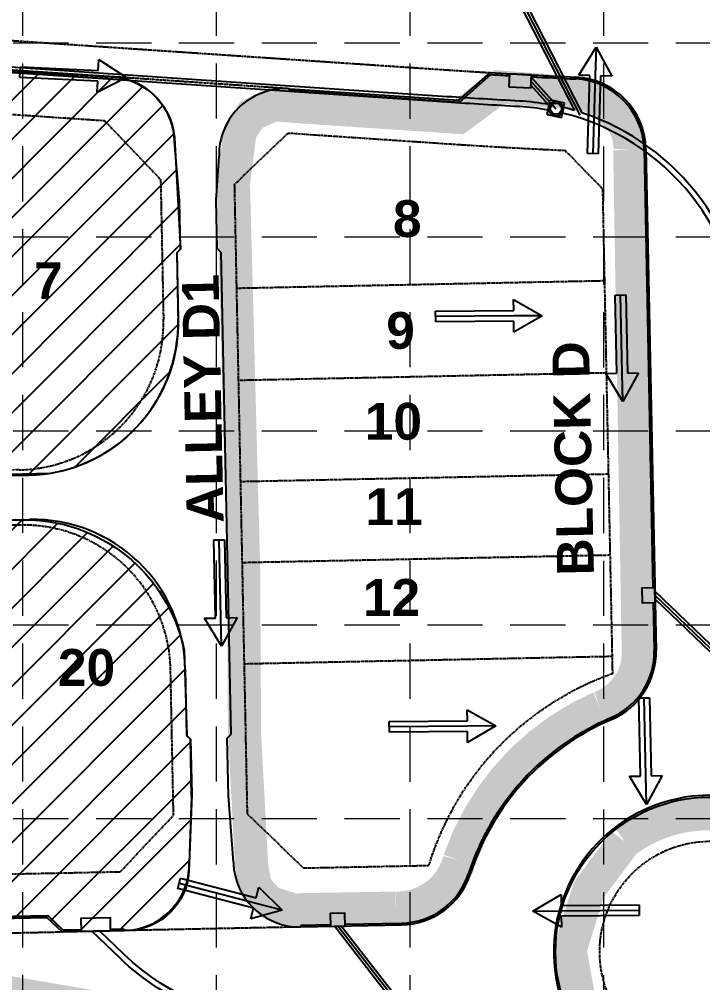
# Model space of a CAD drawing. Header units: inches. Extents: x 2520351 to 2523325, y 7106287 to 7111535.
# Drawn here: x 2521619.7 to 2521805.4, y 7108298.5 to 7108560 of the extents above; entities that cross this region are included whole.
import ezdxf
from ezdxf.enums import TextEntityAlignment as Align

# ---------------------------------------------------------------- set-up
doc = ezdxf.new("R2010")
doc.units = ezdxf.units.IN
doc.header["$MEASUREMENT"] = 0
for name, pattern in [('DASHED', [0.75, 0.5, -0.25]), ('DASHEDX2', [1.5, 1, -0.5]), ('HIDDEN', [0.375, 0.25, -0.125]), ('XPAV-sc1$0$HIDDEN4', [0.09375, 0.0625, -0.03125]), ('XSITE-SC$0$PHANTOM2', [1.25, 0.625, -0.125, 0.125, -0.125, 0.125, -0.125])]:
    doc.linetypes.add(name, pattern=pattern)
for name, color, linetype in [('1 EROSION BLANKET', 84, 'Continuous'), ('1 SODDED LOT', 2, 'Continuous'), ('GRID', 254, 'DASHED'), ('MATCH LINE', 252, 'DASHEDX2'), ('STORM', 5, 'Continuous'), ('XDAM-sc1$0$ARROWSHADE', 9, 'Continuous'), ('XPAV-sc1$0$GUTTER', 11, 'XPAV-sc1$0$HIDDEN4'), ('XPAV-sc1$0$p-boc', 11, 'Continuous'), ('XPAV-sc1$0$p-foc', 11, 'Continuous'), ('XPAV-sc1$0$P-PAV', 11, 'Continuous'), ('XSITE-SC$0$1-BLOCK-NUMBER', 251, 'Continuous'), ('XSITE-SC$0$1-LOT NUMBER', 251, 'Continuous'), ('XSITE-SC$0$P-LOTS', 7, 'XSITE-SC$0$PHANTOM2'), ('XSITE-SC$0$P-ROW', 3, 'XSITE-SC$0$PHANTOM2')]:
    doc.layers.add(name, color=color, linetype=linetype)
doc.styles.add('MATCHLINE', font='ARIALBD.TTF')
doc.styles.get("Standard").update_dxf_attribs({"font": 'ARIALBD.TTF'})

msp = doc.modelspace()

# ---------------------------------------------------------------- hatches: boundary and pattern name
at = {"layer": '1 SODDED LOT'}
h = msp.add_hatch(dxfattribs=at)
h.set_pattern_fill('ANSI31', color=256, scale=60, style=0)
h.set_pattern_definition([(45, (0, 0), (-5.303300858899106, 5.303300858899107), [])])
edge = h.paths.add_edge_path()
edge.add_line((2521746.389991105, 7107646.360559724), (2521744.857446155, 7107758.307845262))
edge.add_line((2521744.857446155, 7107758.307845262), (2521747.041236105, 7107758.371402533))
edge.add_line((2521747.041236105, 7107758.371402533), (2521750.993064691, 7107762.435102033))
edge.add_line((2521750.993064691, 7107762.435102033), (2521785.425026461, 7107762.908609814))
edge.add_arc((2521785.671146184, 7107745.011575691), 17.89872635983323, 0.16205946077707267, 90.78788096799951, ccw=False)
edge.add_line((2521803.569800947, 7107745.062201655), (2521804.886719179, 7107727.462410371))
edge.add_line((2521804.886719179, 7107727.462410371), (2521805.020903467, 7107717.875468393))
edge.add_line((2521805.020903467, 7107717.875468393), (2521805.229064918, 7107706.443890092))
edge.add_line((2521805.229064918, 7107706.443890092), (2521804.254682953, 7107705.415132531))
edge.add_line((2521804.254682953, 7107705.415132531), (2521804.601636027, 7107688.81713654))
edge.add_arc((2521758.675044735, 7107687.857118716), 45.9366239708655, -68.34548421221018, 1.1974971069989238, ccw=False)
edge.add_line((2521775.62607469, 7107645.162435145), (2521772.356079649, 7107644.147464146))
edge.add_line((2521772.356079649, 7107644.147464146), (2521769.800793043, 7107643.538289831))
edge.add_line((2521769.800793043, 7107643.538289831), (2521767.102817633, 7107643.058729872))
edge.add_line((2521767.102817633, 7107643.058729872), (2521762.919080771, 7107642.614327055))
edge.add_line((2521762.919080771, 7107642.614327055), (2521746.453125445, 7107642.342834225))
edge.add_line((2521746.453125445, 7107642.342834225), (2521746.389991105, 7107646.360559724))
h.paths.add_polyline_path([(2521496.41391332, 7107642.914812077), (2521494.874266839, 7107754.47767151), (2521494.86139748, 7107754.891663069), (2521544.438516484, 7107755.574845), (2521546.494859941, 7107638.603490138), (2521496.43539112, 7107637.887538104)])
edge = h.paths.add_edge_path()
edge.add_line((2521560.396331312, 7107910.52026455), (2521558.067722099, 7108023.704121036))
edge.add_line((2521558.067722099, 7108023.704121036), (2521651.66282997, 7108025.618047285))
edge.add_line((2521651.66282997, 7108025.618047285), (2521653.092090952, 7108025.654134808))
edge.add_line((2521653.092090952, 7108025.654134808), (2521655.122661049, 7108025.666868817))
edge.add_arc((2521654.180225359, 7108007.323105476), 18.36795684193238, 20.572885718147973, 87.05893757093878, ccw=False)
edge.add_line((2521671.376782913, 7108013.777580425), (2521671.960719259, 7108011.76725162))
edge.add_line((2521671.960719259, 7108011.76725162), (2521672.236778271, 7108010.334595728))
edge.add_line((2521672.236778271, 7108010.334595728), (2521672.658505266, 7108004.674201866))
edge.add_line((2521672.658505266, 7108004.674201866), (2521673.880713328, 7107987.838404131))
edge.add_line((2521673.880713328, 7107987.838404131), (2521674.158158005, 7107971.914436622))
edge.add_line((2521674.158158005, 7107971.914436622), (2521673.18826213, 7107970.833615289))
edge.add_line((2521673.18826213, 7107970.833615289), (2521673.497230675, 7107955.693028975))
edge.add_arc((2521631.777531311, 7107952.33641887), 41.85451166118364, -86.28261453540313, 4.599894652779824, ccw=False)
edge.add_line((2521634.491173028, 7107910.569969475), (2521614.913275019, 7107910.128902875))
edge.add_line((2521614.913275019, 7107910.128902875), (2521613.934372324, 7107909.112230876))
edge.add_line((2521613.934372324, 7107909.112230876), (2521560.446821463, 7107908.050458869))
edge.add_line((2521560.446821463, 7107908.050458869), (2521560.396331312, 7107910.52026455))
edge = h.paths.add_edge_path()
edge.add_line((2521047.404726265, 7108212.413845279), (2521153.706689489, 7108190.411564071))
edge.add_line((2521153.706689489, 7108190.411564071), (2521165.445900671, 7108187.983024097))
edge.add_line((2521165.445900671, 7108187.983024097), (2521145.185216474, 7108096.357750838))
edge.add_line((2521145.185216474, 7108096.357750838), (2521144.821167765, 7108095.175687086))
edge.add_arc((2521127.579494716, 7108100.485729627), 18.04083815510534, 257.75564486430153, 342.8823597587921, ccw=False)
edge.add_line((2521123.753368631, 7108082.855284355), (2521105.242068559, 7108086.222814175))
edge.add_line((2521105.242068559, 7108086.222814175), (2521097.172564667, 7108087.699320167))
edge.add_line((2521097.172564667, 7108087.699320167), (2521093.779938317, 7108088.45065489))
edge.add_line((2521093.779938317, 7108088.45065489), (2521093.022135716, 7108089.642304391))
edge.add_line((2521093.022135716, 7108089.642304391), (2521042.142388145, 7108100.826598575))
edge.add_line((2521042.142388145, 7108100.826598575), (2521023.139523589, 7108104.634358591))
edge.add_line((2521023.139523589, 7108104.634358591), (2521047.404726265, 7108212.413845279))
edge = h.paths.add_edge_path()
edge.add_line((2521019.408258152, 7108035.322677819), (2521021.409815899, 7108042.834342847))
edge.add_arc((2521076.419017033, 7108028.176594894), 56.92856738487396, 107.20837080415001, 165.0796420634677, ccw=False)
edge.add_line((2521059.576836362, 7108082.556763473), (2521062.019260594, 7108082.753666024))
edge.add_line((2521062.019260594, 7108082.753666024), (2521063.43958404, 7108082.781887595))
edge.add_arc((2521064.202081846, 7108044.407216134), 38.38224606048703, 78.54985939329191, 91.13830702316773, ccw=False)
edge.add_line((2521071.821537959, 7108082.025572041), (2521087.223372222, 7108078.632386248))
edge.add_line((2521087.223372222, 7108078.632386248), (2521090.4297133, 7108077.925540674))
edge.add_line((2521090.4297133, 7108077.925540674), (2521091.623411315, 7108078.685793903))
edge.add_line((2521091.623411315, 7108078.685793903), (2521095.105568914, 7108077.898785159))
edge.add_line((2521095.105568914, 7108077.898785159), (2521098.912612879, 7108076.725968835))
edge.add_line((2521098.912612879, 7108076.725968835), (2521104.901558826, 7108074.861484373))
edge.add_line((2521104.901558826, 7108074.861484373), (2521106.434917855, 7108074.383399867))
edge.add_line((2521106.434917855, 7108074.383399867), (2521107.205814986, 7108074.186478522))
edge.add_arc((2521102.828601703, 7108057.050798558), 17.68591314997337, -2.7582006046895913, 75.67054369066437, ccw=False)
edge.add_arc((2521095.726938352, 7108057.392934706), 24.79581325407585, 350.2174276784969, 357.2417993949426, ccw=False)
edge.add_arc((2521158.455611049, 7108041.566827372), 40.01559142917653, 163.1292738430701, 313.4845673620119)
edge.add_line((2521185.99270727, 7108012.533124728), (2521186.721289671, 7108013.23545936))
edge.add_line((2521186.721289671, 7108013.23545936), (2521188.444502058, 7108014.968045804))
edge.add_line((2521188.444502058, 7108014.968045804), (2521189.32497061, 7108015.758240399))
edge.add_line((2521189.32497061, 7108015.758240399), (2521190.384796112, 7108016.597312914))
edge.add_arc((2521201.331270058, 7108002.770912887), 17.63503982305621, 93.22761055200209, 128.3689473656707, ccw=False)
edge.add_line((2521200.338370721, 7108020.377979095), (2521226.997482051, 7108020.951150466))
edge.add_line((2521226.997482051, 7108020.951150466), (2521230.564026618, 7107901.292478013))
edge.add_line((2521230.564026618, 7107901.292478013), (2521209.571122651, 7107900.922665476))
edge.add_line((2521209.571122651, 7107900.922665476), (2521208.432106422, 7107900.956149811))
edge.add_arc((2521221.449116542, 7108343.747853954), 442.9829972026822, 261.0973191906824, 268.31612698316707, ccw=False)
edge.add_line((2521152.894568839, 7107906.101638616), (2521147.311778481, 7107907.175712333))
edge.add_line((2521147.311778481, 7107907.175712333), (2521141.416035792, 7107908.398694074))
edge.add_line((2521141.416035792, 7107908.398694074), (2521135.500304893, 7107909.750980043))
edge.add_line((2521135.500304893, 7107909.750980043), (2521130.221910387, 7107911.077638232))
edge.add_line((2521130.221910387, 7107911.077638232), (2521114.24050462, 7107915.613379457))
edge.add_line((2521114.24050462, 7107915.613379457), (2521091.683497193, 7107923.195321178))
edge.add_line((2521091.683497193, 7107923.195321178), (2521064.346691992, 7107932.482407787))
edge.add_line((2521064.346691992, 7107932.482407787), (2521052.414440422, 7107936.539679198))
edge.add_line((2521052.414440422, 7107936.539679198), (2521051.789072707, 7107937.808672531))
edge.add_line((2521051.789072707, 7107937.808672531), (2521044.552145337, 7107940.267210259))
edge.add_arc((2521050.145691182, 7107983.51528915), 43.60830291236753, 187.3884787482496, 262.63048712903844, ccw=False)
edge.add_line((2521006.89946622, 7107977.907427762), (2521006.811147428, 7107978.712968953))
edge.add_line((2521006.811147428, 7107978.712968953), (2521006.677205632, 7107980.351032397))
edge.add_line((2521006.677205632, 7107980.351032397), (2521006.608078294, 7107982.515353432))
edge.add_arc((2521037.368999559, 7107983.497841973), 30.77660736438967, 169.0142481920247, 181.829376829471, ccw=False)
edge.add_line((2521007.156385741, 7107989.362782478), (2521012.965420472, 7108011.45931415))
edge.add_line((2521012.965420472, 7108011.45931415), (2521012.259147271, 7108012.664496471))
edge.add_line((2521012.259147271, 7108012.664496471), (2521018.185339937, 7108034.614234622))
edge.add_line((2521018.185339937, 7108034.614234622), (2521019.408258152, 7108035.322677819))
h.paths.add_polyline_path([(2521283.389039314, 7108006.110964593), (2521285.512708746, 7107902.42181075), (2521505.510211937, 7107906.910534819), (2521503.109825302, 7108022.566621616), (2521283.289583244, 7108018.111851772)])
edge = h.paths.add_edge_path()
edge.add_line((2521558.717581435, 7108049.828969519), (2521558.744151551, 7108061.742936514))
edge.add_line((2521558.744151551, 7108061.742936514), (2521556.727490062, 7108159.770474782))
edge.add_line((2521556.727490062, 7108159.770474782), (2521608.800190852, 7108160.833054999))
edge.add_line((2521608.800190852, 7108160.833054999), (2521609.821997184, 7108159.853880191))
edge.add_line((2521609.821997184, 7108159.853880191), (2521624.95774922, 7108160.166366193))
edge.add_arc((2521625.881471083, 7108115.424441863), 44.75145869001969, 8.834033521298181, 91.18273514804088, ccw=False)
edge.add_line((2521670.102058165, 7108122.297049303), (2521670.530834728, 7108101.583449802))
edge.add_line((2521670.530834728, 7108101.583449802), (2521671.541780915, 7108100.598796082))
edge.add_line((2521671.541780915, 7108100.598796082), (2521671.873335791, 7108084.532226468))
edge.add_line((2521671.873335791, 7108084.532226468), (2521671.149204837, 7108070.027137686))
edge.add_line((2521671.149204837, 7108070.027137686), (2521671.149204837, 7108068.797859424))
edge.add_arc((2521654.107146513, 7108068.797859424), 17.04205832444131, -87.20465655347772, 0, ccw=False)
edge.add_line((2521654.938263744, 7108051.776079373), (2521653.537686017, 7108051.672158582))
edge.add_line((2521653.537686017, 7108051.672158582), (2521558.717581435, 7108049.828969519))
edge = h.paths.add_edge_path()
edge.add_line((2521506.883249582, 7108158.752863003), (2521219.569748677, 7108152.897934834))
edge.add_line((2521219.569748677, 7108152.897934834), (2521201.836308701, 7108151.717083397))
edge.add_line((2521201.836308701, 7108151.717083397), (2521198.484126433, 7108151.46311745))
edge.add_arc((2521199.958830171, 7108131.998004979), 19.52089533450383, 94.33253057542925, 163.5555033842438)
edge.add_line((2521181.236448472, 7108137.524104706), (2521171.402387428, 7108094.459688063))
edge.add_line((2521171.402387428, 7108094.459688063), (2521161.773092956, 7108088.500622953))
edge.add_line((2521161.773092956, 7108088.500622953), (2521156.087399687, 7108064.964443433))
edge.add_arc((2521177.507027243, 7108059.790050872), 22.03576145773733, 166.4191075904935, 262.6912741187039)
edge.add_line((2521174.703733128, 7108037.933328219), (2521175.550114334, 7108037.913931174))
edge.add_line((2521175.550114334, 7108037.913931174), (2521179.480811535, 7108042.000166582))
edge.add_line((2521179.480811535, 7108042.000166582), (2521402.458879093, 7108046.531951336))
edge.add_line((2521402.458879093, 7108046.531951336), (2521495.685954469, 7108048.450567083))
edge.add_line((2521495.685954469, 7108048.450567083), (2521499.765004377, 7108044.520090691))
edge.add_line((2521499.765004377, 7108044.520090691), (2521508.701657122, 7108044.689438914))
edge.add_line((2521508.701657122, 7108044.689438914), (2521508.634920054, 7108061.229130999))
edge.add_line((2521508.634920054, 7108061.229130999), (2521506.883249582, 7108158.752863003))
edge = h.paths.add_edge_path()
edge.add_line((2521610.935863603, 7108171.879586942), (2521608.463491696, 7108290.006691736))
edge.add_line((2521608.463491696, 7108290.006691736), (2521533.495438846, 7108288.348892927))
edge.add_line((2521533.495438846, 7108288.348892927), (2521484.860415824, 7108287.213423431))
edge.add_line((2521484.860415824, 7108287.213423431), (2521460.826671084, 7108286.207276959))
edge.add_line((2521460.826671084, 7108286.207276959), (2521429.897669201, 7108284.540531452))
edge.add_line((2521429.897669201, 7108284.540531452), (2521368.780459005, 7108281.064090613))
edge.add_line((2521368.780459005, 7108281.064090613), (2521349.226602276, 7108279.95474698))
edge.add_line((2521349.226602276, 7108279.95474698), (2521261.122865547, 7108274.978597))
edge.add_line((2521261.122865547, 7108274.978597), (2521220.997901128, 7108272.742035134))
edge.add_line((2521220.997901128, 7108272.742035134), (2521216.720579948, 7108276.517673495))
edge.add_line((2521216.720579948, 7108276.517673495), (2521216.674419999, 7108276.515963097))
edge.add_arc((2521217.409741519, 7108256.671224315), 19.85835731066328, 92.12205131077552, 170.6040054039174)
edge.add_line((2521197.817812331, 7108259.913240016), (2521204.225280924, 7108250.57117632))
edge.add_line((2521204.225280924, 7108250.57117632), (2521191.319496109, 7108184.432209128))
edge.add_line((2521191.319496109, 7108184.432209128), (2521191.257695472, 7108184.10446111))
edge.add_arc((2521208.222300622, 7108180.905590777), 17.26356276368941, 169.3216055964225, 273.4207064400506)
edge.add_line((2521209.25236785, 7108163.672785991), (2521219.728874926, 7108162.925971606))
edge.add_line((2521219.728874926, 7108162.925971606), (2521312.767690457, 7108164.869453912))
edge.add_line((2521312.767690457, 7108164.869453912), (2521481.289644979, 7108168.299347484))
edge.add_line((2521481.289644979, 7108168.299347484), (2521608.598472741, 7108170.834035525))
edge.add_line((2521608.598472741, 7108170.834035525), (2521609.57403252, 7108171.847549867))
edge.add_line((2521609.57403252, 7108171.847549867), (2521610.935863603, 7108171.879586942))
edge = h.paths.add_edge_path()
edge.add_line((2521627.164004257, 7108316.192437915), (2521544.243449562, 7108314.506746457))
edge.add_line((2521544.243449562, 7108314.506746457), (2521502.413459601, 7108313.513023867))
edge.add_line((2521502.413459601, 7108313.513023867), (2521481.254379817, 7108312.995618997))
edge.add_line((2521481.254379817, 7108312.995618997), (2521407.226569622, 7108309.178047685))
edge.add_line((2521407.226569622, 7108309.178047685), (2521291.902579399, 7108302.790001537))
edge.add_line((2521291.902579399, 7108302.790001537), (2521288.461125696, 7108418.471678524))
edge.add_line((2521288.461125696, 7108418.471678524), (2521407.14597591, 7108420.81595789))
edge.add_line((2521407.14597591, 7108420.81595789), (2521497.387169432, 7108422.630878394))
edge.add_line((2521497.387169432, 7108422.630878394), (2521603.374811983, 7108424.866528674))
edge.add_line((2521603.374811983, 7108424.866528674), (2521604.4358153, 7108423.877927881))
edge.add_line((2521604.4358153, 7108423.877927881), (2521620.176756311, 7108424.166646865))
edge.add_arc((2521620.989905609, 7108379.833797907), 44.34030568782732, 11.609435975166207, 91.05079642570558, ccw=False)
edge.add_line((2521664.42310269, 7108388.756807482), (2521665.180922612, 7108365.612168195))
edge.add_line((2521665.180922612, 7108365.612168195), (2521666.171742022, 7108364.622120142))
edge.add_line((2521666.171742022, 7108364.622120142), (2521666.533469742, 7108349.609757311))
edge.add_line((2521666.533469742, 7108349.609757311), (2521665.824754307, 7108330.765256588))
edge.add_line((2521665.824754307, 7108330.765256588), (2521665.778109375, 7108329.181070688))
edge.add_arc((2521648.753777605, 7108329.682336854), 17.03170983772614, 269.76770244244835, 358.31346447960635, ccw=False)
edge.add_line((2521648.684725158, 7108312.650766998), (2521631.320391566, 7108312.267261877))
edge.add_line((2521631.320391566, 7108312.267261877), (2521627.164004257, 7108316.192437915))
edge = h.paths.add_edge_path()
edge.add_line((2521256.271290352, 7108555.666152692), (2521264.442865756, 7108547.847489974))
edge.add_line((2521264.442865756, 7108547.847489974), (2521422.215216049, 7108551.081167034))
edge.add_line((2521422.215216049, 7108551.081167034), (2521439.595623349, 7108551.404761227))
edge.add_line((2521439.595623349, 7108551.404761227), (2521460.085790911, 7108551.784704584))
edge.add_line((2521460.085790911, 7108551.784704584), (2521478.533835397, 7108551.985460229))
edge.add_line((2521478.533835397, 7108551.985460229), (2521498.904073695, 7108551.845931203))
edge.add_line((2521498.904073695, 7108551.845931203), (2521515.268321246, 7108551.594718808))
edge.add_line((2521515.268321246, 7108551.594718808), (2521535.217941081, 7108551.011332037))
edge.add_line((2521535.217941081, 7108551.011332037), (2521558.631306498, 7108550.020231431))
edge.add_line((2521558.631306498, 7108550.020231431), (2521563.463222577, 7108549.767590572))
edge.add_line((2521563.463222577, 7108549.767590572), (2521600.094822836, 7108547.41635684))
edge.add_line((2521600.094822836, 7108547.41635684), (2521612.236101898, 7108546.594322523))
edge.add_line((2521612.236101898, 7108546.594322523), (2521642.873958346, 7108544.488587327))
edge.add_line((2521642.873958346, 7108544.488587327), (2521644.66861906, 7108544.41321703))
edge.add_arc((2521643.682431088, 7108526.182406977), 18.25746427978412, -0.2000928757336169, 86.90362687438551, ccw=False)
edge.add_line((2521661.939784034, 7108526.118646938), (2521663.476711149, 7108497.643513901))
edge.add_line((2521663.476711149, 7108497.643513901), (2521662.440407302, 7108496.607999328))
edge.add_line((2521662.440407302, 7108496.607999328), (2521662.835269725, 7108477.013019081))
edge.add_arc((2521621.170512062, 7108477.796300041), 41.6721196985587, 279.5048658717444, 358.9229888832693, ccw=False)
edge.add_line((2521628.051886114, 7108436.696272653), (2521270.949911665, 7108428.023679509))
edge.add_line((2521270.949911665, 7108428.023679509), (2521264.411497776, 7108427.99672664))
edge.add_line((2521264.411497776, 7108427.99672664), (2521251.988478477, 7108428.739424791))
edge.add_line((2521251.988478477, 7108428.739424791), (2521250.555770655, 7108428.860167631))
edge.add_line((2521250.555770655, 7108428.860167631), (2521248.879341765, 7108429.139366652))
edge.add_arc((2521252.568929918, 7108446.617011073), 17.86284174620099, 178.6911209447079, 258.0796907276651, ccw=False)
edge.add_line((2521234.710748917, 7108447.025038787), (2521243.767573416, 7108528.417149656))
edge.add_line((2521243.767573416, 7108528.417149656), (2521236.523925574, 7108537.366761533))
edge.add_line((2521236.523925574, 7108537.366761533), (2521236.591268869, 7108537.816098191))
edge.add_arc((2521256.578094173, 7108535.54228895), 20.11574990404035, 94.18327330079069, 173.5096272413173, ccw=False)
edge.add_line((2521255.110709719, 7108555.604446786), (2521256.271290352, 7108555.666152692))
edge = h.paths.add_edge_path()
edge.add_line((2521107.582871621, 7108664.773115178), (2521108.643337992, 7108682.717777258))
edge.add_line((2521108.643337992, 7108682.717777258), (2521266.517933005, 7108685.938137645))
edge.add_line((2521266.517933005, 7108685.938137645), (2521268.399457564, 7108592.033711723))
edge.add_line((2521268.399457564, 7108592.033711723), (2521265.610842374, 7108582.096993302))
edge.add_line((2521265.610842374, 7108582.096993302), (2521265.597158937, 7108582.045606173))
edge.add_line((2521265.597158937, 7108582.045606173), (2521265.560871847, 7108582.065642267))
edge.add_arc((2521245.58677851, 7108545.890841257), 41.32288267691642, 61.09450080712774, 134.8409471136525)
edge.add_line((2521216.448314193, 7108575.191532887), (2521207.178599662, 7108580.342660367))
edge.add_line((2521207.178599662, 7108580.342660367), (2521107.582871621, 7108664.773115178))
h.paths.add_polyline_path([(2521338.509595804, 7108687.378386953), (2521340.738991438, 7108575.452265245), (2521409.853495084, 7108576.755786069), (2521462.546661802, 7108577.851709653), (2521498.107004826, 7108577.928123104), (2521524.424411286, 7108577.418781541), (2521561.994937818, 7108575.857366493), (2521619.961839745, 7108572.155153085), (2521620.683926844, 7108584.200313265), (2521618.441402039, 7108693.072603471)])
edge = h.paths.add_edge_path()
edge.add_line((2521675.610299773, 7108638.406837403), (2521787.531652219, 7108640.539149556))
edge.add_line((2521787.531652219, 7108640.539149556), (2521788.817895303, 7108582.436432173))
edge.add_arc((2521769.295789145, 7108582.004263504), 19.52688911700334, -91.27662372663991, 1.2681724432608235, ccw=False)
edge.add_line((2521768.860740917, 7108562.482221305), (2521676.837652115, 7108568.346105571))
edge.add_line((2521676.837652115, 7108568.346105571), (2521675.610299773, 7108638.406837403))
h.paths.add_polyline_path([(2522089.45104437, 7108697.693037603), (2522087.413840404, 7108797.670204334), (2522087.403326675, 7108809.663526291), (2522141.63542972, 7108810.778452212), (2522144.555198056, 7108694.827772809), (2522090.785144842, 7108693.711268059), (2522089.797079441, 7108692.701522232), (2522089.514005502, 7108692.695197518)])
h.paths.add_polyline_path([(2522252.393031826, 7108801.046577477), (2522254.380473115, 7108696.131162063), (2522309.555555503, 7108697.170586119), (2522307.111901494, 7108814.189709961), (2522252.073688118, 7108813.049541568)])
edge = h.paths.add_edge_path()
edge.add_line((2522425.424250446, 7107990.854174574), (2522320.451537868, 7107988.695351248))
edge.add_line((2522320.451537868, 7107988.695351248), (2522321.282416951, 7107951.539702727))
edge.add_line((2522321.282416951, 7107951.539702727), (2522322.523833788, 7107935.367661686))
edge.add_arc((2522340.744928989, 7107935.67064883), 18.22361411795088, 180.9526477235549, 266.0004950808311)
edge.add_line((2522339.473871012, 7107917.491415536), (2522396.477112554, 7107918.21941554))
edge.add_line((2522396.477112554, 7107918.21941554), (2522404.403598547, 7107910.476057334))
edge.add_line((2522404.403598547, 7107910.476057334), (2522427.533699496, 7107910.70511913))
edge.add_arc((2522426.798985977, 7107930.516089093), 19.82458914629796, 272.123909145854, 358.3675979688932)
edge.add_line((2522446.615529609, 7107929.951347293), (2522445.359511333, 7107990.966233852))
edge.add_line((2522445.359511333, 7107990.966233852), (2522425.424250446, 7107990.854174574))
h.paths.add_polyline_path([(2522420.673205212, 7108224.34120413), (2522421.866678056, 7108165.948912564), (2522317.909449716, 7108163.854905813), (2522317.731998054, 7108171.634436124), (2522316.694741563, 7108172.593161334), (2522315.734060356, 7108222.041338732)])
h.paths.add_polyline_path([(2522580.275169606, 7108243.424700116), (2522458.383233519, 7108240.379749527), (2522464.65220995, 7107967.069694287), (2522585.5615073, 7107967.983069699)])
edge = h.paths.add_edge_path()
edge.add_line((2522579.21719743, 7108296.920112082), (2522576.729271439, 7108417.389024623))
edge.add_line((2522576.729271439, 7108417.389024623), (2522469.65329334, 7108328.38620539))
edge.add_line((2522469.65329334, 7108328.38620539), (2522462.526872715, 7108321.445860368))
edge.add_line((2522462.526872715, 7108321.445860368), (2522462.714924709, 7108321.20296502))
edge.add_arc((2522430.809780265, 7108296.501684779), 40.34961570541373, 0.48766154330678546, 37.74739290159431, ccw=False)
edge.add_line((2522471.157934471, 7108296.8451083), (2522579.21719743, 7108296.920112082))
h.paths.add_polyline_path([(2522576.350639552, 7108437.567087528), (2522444.997498148, 7108434.961748598), (2522443.716024575, 7108526.28756182), (2522442.611294559, 7108536.498505742), (2522453.203411656, 7108543.612289347), (2522459.718697489, 7108551.848240847), (2522464.202417135, 7108561.880130012), (2522465.588078952, 7108573.167454497), (2522464.178470222, 7108583.418483612), (2522459.796237385, 7108593.276065073), (2522456.297896619, 7108597.551516339), (2522461.814923828, 7108601.718683684), (2522466.363983341, 7108600.857556539), (2522572.931808115, 7108603.072644039)])
h.paths.add_polyline_path([(2522569.609478904, 7108767.99749954), (2522570.724334944, 7108713.033192331), (2522460.71083867, 7108710.689783041), (2522444.755658725, 7108711.110256758), (2522444.014228131, 7108745.997480644), (2522444.872186426, 7108752.496463873), (2522447.485711406, 7108758.01307147), (2522451.681423234, 7108762.454026637), (2522456.294254039, 7108765.049521575), (2522464.82603031, 7108769.187998551), (2522481.934705529, 7108766.158034595)])
h.paths.add_polyline_path([(2522560.756528166, 7109202.19972787), (2522446.331902417, 7109199.81337759), (2522434.273847314, 7109198.053922273), (2522437.503369165, 7109182.674267483), (2522439.656691638, 7109156.512320024), (2522441.43036665, 7109069.762573371), (2522437.529599227, 7109065.629675603), (2522437.823201628, 7109051.019875894), (2522439.589661195, 7109049.338803725), (2522563.760366917, 7109052.269107893)])

# ---------------------------------------------------------------- linework, layer by layer
for p, q in [((2521771.725038083, 7108544.856317298), (2521776.403752544, 7108552.429615095)), ((2521776.403752544, 7108552.429615095), (2521780.623063633, 7108544.591080636)), ((2521619.810761452, 7108544.245679094), (2521619.95517704, 7108547.141319255)), ((2521619.95517704, 7108547.141319255), (2521641.141015824, 7108546.084708212)), ((2521641.141015824, 7108546.084708212), (2521641.290518674, 7108549.082351739)), ((2521641.290518674, 7108549.082351739), (2521648.76857682, 7108544.252874034)), ((2521774.725074867, 7108544.766890747), (2521771.725038083, 7108544.856317298)), ((2521774.093052915, 7108523.56413762), (2521774.725074867, 7108544.766890747)), ((2521777.623026849, 7108544.680507188), (2521776.991004896, 7108523.477754061)), ((2521780.623063633, 7108544.591080636), (2521777.623026849, 7108544.680507188)), ((2521640.996600236, 7108543.18906805), (2521619.810761452, 7108544.245679094)), ((2521648.76857682, 7108544.252874034), (2521640.847097388, 7108540.191424523)), ((2521640.847097388, 7108540.191424523), (2521640.996600236, 7108543.18906805)), ((2521776.991004896, 7108523.477754061), (2521774.093052915, 7108523.56413762)), ((2521781.602336214, 7108485.12259185), (2521784.500965292, 7108485.182066835)), ((2521782.03748262, 7108463.914884773), (2521781.602336214, 7108485.12259185)), ((2521784.500965292, 7108485.182066835), (2521784.936111698, 7108463.974359756)), ((2521754.009104508, 7108480.937809057), (2521753.988069823, 7108483.93910467)), ((2521753.988069823, 7108483.93910467), (2521761.728413532, 7108479.542254912)), ((2521732.797454611, 7108480.789146469), (2521754.009104508, 7108480.937809057)), ((2521732.817773531, 7108477.889978494), (2521732.797454611, 7108480.789146469)), ((2521761.728413532, 7108479.542254912), (2521754.050458112, 7108475.037345468)), ((2521754.029423428, 7108478.038641081), (2521732.817773531, 7108477.889978494)), ((2521754.050458112, 7108475.037345468), (2521754.029423428, 7108478.038641081)), ((2521779.036744887, 7108463.853314691), (2521782.03748262, 7108463.914884773)), ((2521783.644946514, 7108456.236905675), (2521779.036744887, 7108463.853314691)), ((2521787.936849431, 7108464.035929837), (2521783.644946514, 7108456.236905675)), ((2521784.936111698, 7108463.974359756), (2521787.936849431, 7108464.035929837)), ((2521672.547107097, 7108418.672522976), (2521675.445736175, 7108418.73199796)), ((2521675.445736175, 7108418.73199796), (2521675.880882581, 7108397.524290882)), ((2521672.982253503, 7108397.464815899), (2521672.547107097, 7108418.672522976)), ((2521669.98151577, 7108397.403245817), (2521672.982253503, 7108397.464815899)), ((2521674.589717397, 7108389.786836801), (2521669.98151577, 7108397.403245817)), ((2521678.881620314, 7108397.585860963), (2521674.589717397, 7108389.786836801)), ((2521675.880882581, 7108397.524290882), (2521678.881620314, 7108397.585860963)), ((2521788.007103487, 7108375.770708214), (2521790.905732566, 7108375.830183199)), ((2521788.442249894, 7108354.563001137), (2521788.007103487, 7108375.770708214)), ((2521790.905732566, 7108375.830183199), (2521791.340878972, 7108354.62247612)), ((2521741.403049259, 7108369.564298231), (2521741.382014574, 7108372.565593844)), ((2521741.382014574, 7108372.565593844), (2521749.122358283, 7108368.168744086)), ((2521720.191399361, 7108369.415635644), (2521741.403049259, 7108369.564298231)), ((2521720.211718281, 7108366.516467668), (2521720.191399361, 7108369.415635644)), ((2521741.423368178, 7108366.665130256), (2521720.211718281, 7108366.516467668)), ((2521741.444402863, 7108363.663834643), (2521741.423368178, 7108366.665130256)), ((2521749.122358283, 7108368.168744086), (2521741.444402863, 7108363.663834643)), ((2521785.441512161, 7108354.501431055), (2521788.442249894, 7108354.563001137)), ((2521790.049713787, 7108346.88502204), (2521785.441512161, 7108354.501431055)), ((2521794.341616705, 7108354.684046201), (2521790.049713787, 7108346.88502204)), ((2521791.340878972, 7108354.62247612), (2521794.341616705, 7108354.684046201)), ((2521662.770096827, 7108324.034466454), (2521663.500141178, 7108326.840285951)), ((2521663.500141178, 7108326.840285951), (2521684.028810563, 7108321.498944812)), ((2521683.298766212, 7108318.693125314), (2521662.770096827, 7108324.034466454)), ((2521684.028810563, 7108321.498944812), (2521684.784571846, 7108324.403603603)), ((2521684.784571846, 7108324.403603603), (2521691.124715917, 7108318.15478118)), ((2521759.204468688, 7108317.924728854), (2521766.882424108, 7108322.429638297)), ((2521766.882424108, 7108322.429638297), (2521766.903458793, 7108319.428342684)), ((2521766.903458793, 7108319.428342684), (2521788.11510869, 7108319.577005272)), ((2521788.11510869, 7108319.577005272), (2521788.13542761, 7108316.677837296)), ((2521682.54300493, 7108315.788466522), (2521683.298766212, 7108318.693125314)), ((2521691.124715917, 7108318.15478118), (2521682.54300493, 7108315.788466522)), ((2521766.944812397, 7108313.527879096), (2521759.204468688, 7108317.924728854)), ((2521788.13542761, 7108316.677837296), (2521766.923777713, 7108316.529174709)), ((2521766.923777713, 7108316.529174709), (2521766.944812397, 7108313.527879096))]:
    msp.add_line(p, q)
at = {"layer": '1 EROSION BLANKET', "const_width": 9}
for points in [[(2521682.792050714, 7108330.356114884), (2521680.863557339, 7108366.006319133), (2521680.622484774, 7108410.569062624), (2521677.853148002, 7108515.469108318), (2521679.677801704, 7108529.594736774), (2521682.766570083, 7108534.105668451), (2521688.706537426, 7108536.835972188), (2521696.428493228, 7108536.242429542), (2521738.975831465, 7108533.409591305), (2521750.163222814, 7108541.635547511), (2521773.065709033, 7108539.842711508), (2521777.920623263, 7108538.049875505), (2521782.036738619, 7108533.936892674, -0.2186155852687253), (2521785.519602777, 7108524.550867781), (2521787.848797376, 7108388.15035725, -0.3231709633668261), (2521777.422478667, 7108373.171374715, 0.2091259622146614), (2521739.231526635, 7108331.717110716, -0.3476709435409639), (2521721.965610476, 7108318.701867624), (2521694.109686082, 7108318.238207053), (2521687.69447534, 7108320.234863825), (2521685.170463714, 7108322.967125014), (2521683.698111979, 7108324.858694091)], [(2521769.302854219, 7108307.349360965), (2521774.415345909, 7108323.696875991), (2521784.231349474, 7108336.774889903, -2.893157874403733), (2521772.165852354, 7108291.61487799)]]:
    msp.add_lwpolyline(points, format="xyb", close=True, dxfattribs=at)
msp.add_lwpolyline([(2521651.508127432, 7108289.765824372), (2521648.767443298, 7108290.350723973), (2521654.16600823, 7108289.434684181), (2521658.647828157, 7108286.483008808), (2521661.398028314, 7108282.411737651), (2521662.518478938, 7108277.322648703), (2521663.917996502, 7108261.260978263), (2521664.559508862, 7108233.84650802), (2521663.530715309, 7108228.577929324), (2521663.659321039, 7108218.426257397), (2521663.726037767, 7108211.853581338), (2521662.081229914, 7108202.174884422), (2521658.42611878, 7108194.504976691), (2521652.395156653, 7108186.652449183), (2521645.815925241, 7108182.087030391), (2521637.957416262, 7108178.252071798), (2521630.829915566, 7108177.156372044), (2521615.84390589, 7108176.608522167), (2521610.814409252, 7108176.442630558)], dxfattribs=at)
at = {"layer": '1 SODDED LOT'}
msp.add_lwpolyline([(2521264.442865756, 7108547.847489974), (2521422.215216049, 7108551.081167034), (2521439.595623349, 7108551.404761227), (2521460.085790911, 7108551.784704584), (2521478.533835397, 7108551.985460229), (2521498.904073695, 7108551.845931203), (2521515.268321246, 7108551.594718808), (2521535.217941081, 7108551.011332037), (2521558.631306498, 7108550.020231431), (2521563.463222577, 7108549.767590572), (2521600.094822836, 7108547.41635684), (2521612.236101898, 7108546.594322523), (2521642.873958346, 7108544.488587327), (2521644.66861906, 7108544.41321703, -0.3994842373710629), (2521661.939784034, 7108526.118646938), (2521663.476711149, 7108497.643513901), (2521662.440407302, 7108496.607999328), (2521662.835269725, 7108477.013019081, -0.3610976239451096), (2521628.051886114, 7108436.696272653), (2521270.949911665, 7108428.023679509)], format="xyb", dxfattribs=at)
msp.add_lwpolyline([(2521627.164004257, 7108316.192437915), (2521544.243449562, 7108314.506746457), (2521502.413459601, 7108313.513023867), (2521481.254379817, 7108312.995618997), (2521407.226569622, 7108309.178047685), (2521291.902579399, 7108302.790001537), (2521288.461125696, 7108418.471678524), (2521407.14597591, 7108420.81595789), (2521497.387169432, 7108422.630878394), (2521603.374811983, 7108424.866528674), (2521604.4358153, 7108423.877927881), (2521620.176756311, 7108424.166646865, -0.3612122413101133), (2521664.42310269, 7108388.756807482), (2521665.180922612, 7108365.612168195), (2521666.171742022, 7108364.622120142), (2521666.533469742, 7108349.609757311), (2521665.824754307, 7108330.765256588), (2521665.778109375, 7108329.181070688, -0.4067989575140901), (2521648.684725158, 7108312.650766998), (2521631.320391566, 7108312.267261877)], format="xyb", close=True, dxfattribs=at)
at = {"layer": 'GRID', "color": 252, "linetype": 'HIDDEN', "lineweight": 0, "ltscale": 60}
for p, q in [((2521620.607946577, 7106553.054988665), (2521620.607946577, 7109606.435345292)), ((2521673.250138642, 7106553.04671221), (2521673.250138642, 7109606.435345292)), ((2521725.892330708, 7106553.038435758), (2521725.892330708, 7109606.435345292)), ((2521778.534522773, 7106553.030159304), (2521778.534522773, 7109606.435345292)), ((2520673.048489401, 7108553.591503985), (2522673.451787884, 7108553.591503985)), ((2520673.048489401, 7108500.94931192), (2522673.451787884, 7108500.94931192)), ((2520673.048489401, 7108448.307119854), (2522673.451787884, 7108448.307119854)), ((2520673.048489401, 7108395.664927789), (2522673.451787884, 7108395.664927789)), ((2520673.048489401, 7108343.022735724), (2522673.451787884, 7108343.022735724))]:
    msp.add_line(p, q, dxfattribs=at)
at = {"layer": 'STORM', "color": 5}
for p, q in [((2521792.365705289, 7108404.751057388), (2521818.125368462, 7108380.021222107)), ((2521792.387334941, 7108403.690617783), (2521818.912136624, 7108378.226232938)), ((2521792.408964593, 7108402.630178178), (2521818.168627766, 7108377.900342896))]:
    msp.add_line(p, q, dxfattribs=at)
at = {"layer": 'STORM', "color": 5, "flags": 128}
for points in [[(2521643.756656233, 7108543.731718007), (2521582.573847306, 7108547.858099459, 0.02194320734542812), (2521452.254635485, 7108550.91773901), (2521450.738452373, 7108550.886813615, -0.1989123673999313), (2521403.863133867, 7108569.192438352), (2521395.709541579, 7108577.020063778)], [(2521763.668572975, 7108536.873150547, 0.03109283709802015), (2521755.554449825, 7108537.822904417, -0.00335091298644494), (2521735.951986774, 7108539.017151821), (2521643.857592151, 7108545.228318134)], [(2521763.357044523, 7108535.405130621, 0.03091444188694081), (2521755.473113829, 7108536.325111214, -0.003350859672198388), (2521735.850894928, 7108537.520562211), (2521643.756656233, 7108543.731718007)], [(2521818.125368462, 7108380.021222107), (2521816.21909694, 7108473.480230267, 0.3397788334499191), (2521767.269910518, 7108534.574781477, 0.3397788334499191)], [(2521770.477261779, 7108535.265207367, 0.0114022678383628), (2521767.581438971, 7108536.042801403, 0.0114022678383628)], [(2521822.742064625, 7108227.233872478), (2521817.718785013, 7108473.510819214, 0.3184969119017815), (2521772.480800723, 7108534.643041384)]]:
    msp.add_lwpolyline(points, format="xyb", dxfattribs=at)
at = {"layer": 'STORM', "color": 5}
for points in [[(2521756.244089383, 7108563.072182668), (2521770.477261779, 7108535.265207367)], [(2521757.110472553, 7108563.025600342), (2521771.954249471, 7108534.025703013)], [(2521757.976855723, 7108562.979018015), (2521772.480800723, 7108534.643041384)], [(2521758.688226765, 7108542.108322793), (2521763.402141041, 7108536.920705121)], [(2521758.7438894, 7108543.162293959), (2521765.475631412, 7108535.754076121)], [(2521758.799552035, 7108544.216265126), (2521764.429441814, 7108538.020625154)], [(2521763.104023842, 7108534.212817695), (2521763.934372986, 7108538.125683691)], [(2521767.847238982, 7108537.295334548), (2521763.934372986, 7108538.125683691)], [(2521767.016889838, 7108533.382468551), (2521767.847238982, 7108537.295334548)], [(2521763.104023842, 7108534.212817695), (2521767.016889838, 7108533.382468551)]]:
    msp.add_lwpolyline(points, dxfattribs=at)
at = {"layer": 'STORM', "color": 5, "flags": 128}
msp.add_lwpolyline([(2521643.857592151, 7108545.228318134), (2521589.492998064, 7108548.89485546)], dxfattribs=at)
at = {"layer": 'STORM', "color": 5}
for points in [[(2521752.659946457, 7108541.731162145), (2521758.651596505, 7108541.414729362), (2521758.836182295, 7108544.909858556), (2521752.844532248, 7108545.226291339)], [(2521752.659946457, 7108541.731162145), (2521758.651596505, 7108541.414729362), (2521758.836182295, 7108544.909858556), (2521752.844532248, 7108545.226291339)], [(2521792.428120204, 7108401.691033686), (2521792.346549678, 7108405.69020188), (2521788.847277508, 7108405.618827671), (2521788.928848034, 7108401.619659476)], [(2521792.428120204, 7108401.691033686), (2521792.346549678, 7108405.69020188), (2521788.847277508, 7108405.618827671), (2521788.928848034, 7108401.619659476)], [(2521704.202993972, 7108313.756312046), (2521708.202162213, 7108313.837880284), (2521708.130790005, 7108317.337152494), (2521704.131621763, 7108317.255584257)], [(2521636.481586147, 7108312.375005941), (2521644.479922536, 7108312.538146993), (2521644.408548326, 7108316.037419164), (2521636.410211937, 7108315.874278111)]]:
    msp.add_lwpolyline(points, close=True, dxfattribs=at)
at = {"layer": 'STORM'}
for points in [[(2521704.202993972, 7108313.756312046), (2521708.202162213, 7108313.837880284), (2521708.130790005, 7108317.337152494), (2521704.131621763, 7108317.255584257)], [(2521636.481586147, 7108312.375005941), (2521644.479922536, 7108312.538146993), (2521644.408548326, 7108316.037419164), (2521636.410211937, 7108315.874278111)]]:
    msp.add_lwpolyline(points, close=True, dxfattribs=at)
at = {"layer": 'STORM', "flags": 128}
for points in [[(2521821.095628717, 7108222.138577571), (2521785.150599238, 7108256.646585396, 0.1989123673527628), (2521707.262712608, 7108287.063155749), (2521693.939133172, 7108286.791396393, -0.1989123673456259), (2521647.063814675, 7108305.097021111), (2521639.420314736, 7108312.434946815)], [(2521709.736511824, 7108288.585601434, 0.005653660529091591), (2521707.232123661, 7108288.562843822), (2521693.908544225, 7108288.291084466, -0.1989123673477738), (2521648.102624629, 7108306.179090369), (2521641.541193948, 7108312.478206119)]]:
    msp.add_lwpolyline(points, format="xyb", dxfattribs=at)
at = {"layer": 'STORM'}
for points in [[(2521725.820100955, 7108287.375411341), (2521705.266979594, 7108313.77801002)], [(2521727.577593721, 7108286.338689751), (2521706.202578092, 7108313.797096165)], [(2521727.989974191, 7108287.029903275), (2521707.138180975, 7108313.816176677)]]:
    msp.add_lwpolyline(points, dxfattribs=at)
at = {"layer": 'STORM', "color": 5}
for radius in [2, 1.5]:
    msp.add_circle((2521765.475631412, 7108535.754076121), radius, dxfattribs=at)
at = {"layer": 'XDAM-sc1$0$ARROWSHADE'}
for p, q in [((2521776.403752544, 7108552.429615095), (2521776.174050858, 7108544.723698967)), ((2521641.06880803, 7108544.636888131), (2521619.882969246, 7108545.693499175)), ((2521648.76857682, 7108544.252874034), (2521641.06880803, 7108544.636888131)), ((2521776.174050858, 7108544.723698967), (2521775.542028906, 7108523.520945841)), ((2521783.48679716, 7108463.944622264), (2521783.051650753, 7108485.152329342)), ((2521754.019263968, 7108479.488225069), (2521732.807614071, 7108479.339562481)), ((2521761.728413532, 7108479.542254912), (2521754.019263968, 7108479.488225069)), ((2521783.644946514, 7108456.236905675), (2521783.48679716, 7108463.944622264)), ((2521674.431568042, 7108397.49455339), (2521673.996421636, 7108418.702260468)), ((2521674.589717397, 7108389.786836801), (2521674.431568042, 7108397.49455339)), ((2521789.891564433, 7108354.592738628), (2521789.456418026, 7108375.800445707)), ((2521741.413208718, 7108368.114714243), (2521720.201558821, 7108367.966051656)), ((2521749.122358283, 7108368.168744086), (2521741.413208718, 7108368.114714243)), ((2521790.049713787, 7108346.88502204), (2521789.891564433, 7108354.592738628)), ((2521683.663788388, 7108320.096035062), (2521663.135119002, 7108325.437376203)), ((2521691.124715917, 7108318.15478118), (2521683.663788388, 7108320.096035062)), ((2521759.204468688, 7108317.924728854), (2521766.913618253, 7108317.978758696)), ((2521766.913618253, 7108317.978758696), (2521788.12526815, 7108318.127421284))]:
    msp.add_line(p, q, dxfattribs=at)
at = {"layer": 'XPAV-sc1$0$GUTTER', "color": 7}
for p, q in [((2521583.162644527, 7108556.588266572), (2521736.439765748, 7108546.25072436)), ((2521693.140695594, 7108541.152790412), (2521645.064576612, 7108544.395211106)), ((2521502.429468266, 7108309.640761919), (2521631.275562186, 7108312.268819337)), ((2521696.204657653, 7108313.59316985), (2521648.214639316, 7108312.614323538))]:
    msp.add_line(p, q, dxfattribs=at)
msp.add_arc((2521837.71213713, 7110047.839518536), 1504.999999999486, 266.1416163643354, 266.569349779436, dxfattribs=at)
at = {"layer": 'XPAV-sc1$0$p-boc', "color": 7}
for p, q in [((2521582.590674323, 7108548.107532518), (2521645.031172755, 7108543.896328111)), ((2521739.260514233, 7108537.541173561), (2521747.827030326, 7108545.025186168)), ((2521693.106787572, 7108540.65394142), (2521739.26051423, 7108537.541173559)), ((2521789.418107528, 7108524.744634878), (2521791.846653652, 7108405.680005564)), ((2521791.928224178, 7108401.68083737), (2521792.193328387, 7108388.683540739)), ((2521502.337701424, 7108314.139826139), (2521627.391690861, 7108316.690536482)), ((2521631.472429588, 7108312.772938808), (2521627.391690862, 7108316.69053648)), ((2521696.194201249, 7108314.093060572), (2521704.192797965, 7108314.256206933)), ((2521708.19196616, 7108314.337777459), (2521723.575071292, 7108314.651544701)), ((2521631.472429588, 7108312.772938808), (2521636.471389832, 7108312.874901966)), ((2521644.469726221, 7108313.038043018), (2521648.204654468, 7108313.114223876))]:
    msp.add_line(p, q, dxfattribs=at)
for points in [[(2521645.031172755, 7108543.896328111), (2521645.06482496, 7108544.395194355)], [(2521693.106787572, 7108540.65394142), (2521693.140432878, 7108541.152808131)], [(2521696.194461337, 7108314.093065875), (2521696.204657653, 7108313.59316985)], [(2521648.204654468, 7108313.114223876), (2521648.214639316, 7108312.614323538)]]:
    msp.add_lwpolyline(points, dxfattribs=at)
msp.add_circle((2521807.365108762, 7108306.858623507), 42.00000000020496, dxfattribs=at)
for centre, radius, start, end in [((2521837.71213713, 7110047.839518536), 1505.499999999797, 266.5771492269683, 266.7674369092782), ((2521837.71213713, 7110047.839518536), 1505.499999999797, 266.9957832260305, 267.4522231190653), ((2521769.922162578, 7108524.346978564), 19.5, 1.168492715245187, 87.45222311878295), ((2521772.697383438, 7108388.285884425), 19.5, 293.0619208041192, 1.16849271527309), ((2521807.365108762, 7108306.858623506), 69, 113.0619208037716, 162.0402521518736), ((2521723.177414978, 7108334.147489649), 19.5, 271.168492712593, 342.0402521512298)]:
    msp.add_arc(centre, radius, start, end, dxfattribs=at)
at = {"layer": 'XPAV-sc1$0$p-foc', "color": 7}
for p, q in [((2521739.08752218, 7108538.053976608), (2521747.652680983, 7108545.536803439)), ((2521693.140695594, 7108541.152790412), (2521739.087522179, 7108538.053976608)), ((2521789.918003552, 7108524.754831194), (2521792.693224413, 7108388.693737055)), ((2521631.275562186, 7108312.268819336), (2521627.194823468, 7108316.186417004)), ((2521696.204657653, 7108313.59316985), (2521723.585267607, 7108314.151648676)), ((2521631.275562193, 7108312.268819329), (2521648.214639316, 7108312.614323538))]:
    msp.add_line(p, q, dxfattribs=at)
for points in [[(2521645.064576612, 7108544.395211106), (2521582.624319629, 7108548.606399227, 0.02193740388848145), (2521452.239336669, 7108551.667582956), (2521264.427908015, 7108547.836817147), (2521256.266430572, 7108555.672012487)], [(2521251.784176972, 7108300.50719059), (2521448.158389364, 7108311.562581422, -0.008961279932272333), (2521502.34789774, 7108313.639930114), (2521627.194823467, 7108316.186417005)]]:
    msp.add_lwpolyline(points, format="xyb", dxfattribs=at)
for centre, radius, start, end in [((2521643.853345593, 7108526.436009581), 18, 15.61283699775014, 86.14161636522032), ((2521837.71213713, 7110047.839518536), 1504.99999999978, 266.5693497794537, 267.4522231190739), ((2521769.922162579, 7108524.346978564), 20, 1.168492716160857, 87.45222311946944), ((2521691.929464575, 7108523.193588887), 18, 86.14161636556885, 156.6703957220159), ((2521772.697383439, 7108388.285884425), 20, 293.0619208040771, 1.168492716106449), ((2521807.365108762, 7108306.858623506), 68.5, 113.061920803423, 162.040252151486), ((2521807.365108762, 7108306.858623507), 42.50000000020496, 96.56902988352894, 181.1684927131635), ((2521807.365108762, 7108306.858623507), 42.50000000020496, 265.7679555423893, 96.5690298833853), ((2521647.847571949, 7108330.610580414), 18, 271.168492717215, 354.7891225169709), ((2521695.837590285, 7108331.589426726), 18, 187.547862919352, 271.1684927180767), ((2521723.177414978, 7108334.147489649), 20, 271.1684927121596, 342.0402521521619), ((2521807.365108762, 7108306.858623507), 42.50000000020496, 181.1684927131635, 265.7679555423893)]:
    msp.add_arc(centre, radius, start, end, dxfattribs=at)
at = {"layer": 'XPAV-sc1$0$P-PAV', "color": 7}
for p, q in [((2521663.177469243, 7108510.738909454), (2521661.849602469, 7108526.803076942)), ((2521673.17538973, 7108510.942835767), (2521673.933207699, 7108522.826521526)), ((2521663.445515114, 7108497.597391601), (2521663.177469248, 7108510.738909455)), ((2521673.443435598, 7108497.801317899), (2521673.17538973, 7108510.942835768)), ((2521662.466115688, 7108496.577206914), (2521663.445515092, 7108497.597391577)), ((2521674.463620272, 7108496.821918489), (2521673.443435591, 7108497.801317905)), ((2521662.466115688, 7108496.577206914), (2521662.833183051, 7108478.580950022)), ((2521674.463620272, 7108496.821918489), (2521677.135054965, 7108365.849160118)), ((2521604.191850362, 7108435.876218476), (2521622.188107145, 7108436.2432858)), ((2521604.436561939, 7108423.878713893), (2521622.43281888, 7108424.245781222)), ((2521664.770483018, 7108383.600705401), (2521665.137550381, 7108365.60444854)), ((2521665.137550381, 7108365.60444854), (2521666.157735075, 7108364.625049108)), ((2521666.476553513, 7108348.994297291), (2521666.157735057, 7108364.625049124)), ((2521676.155655562, 7108364.828975447), (2521677.135054965, 7108365.849160118)), ((2521676.474474, 7108349.198223604), (2521676.155655545, 7108364.828975428)), ((2521666.476553513, 7108348.994297291), (2521665.843828825, 7108330.977647775)), ((2521677.841333409, 7108331.222359365), (2521676.474474, 7108349.198223604))]:
    msp.add_line(p, q, dxfattribs=at)
for centre, radius, start, end in [((2521643.853345593, 7108526.436009581), 18, 1.168492697019393, 15.61283699775014), ((2521691.929464575, 7108523.193588887), 18, 156.6703957220159, 181.1684926970194), ((2521621.341813031, 7108477.734655822), 41.5, 271.1684925871778, 1.168492705600211), ((2521623.279112998, 7108382.754411201), 41.5, 1.168492705345322, 91.16849259269323), ((2521647.847571949, 7108330.610580414), 18, 354.7891225169709, 1.168492697019393), ((2521695.837590285, 7108331.589426726), 18, 181.1684926970194, 187.547862919352)]:
    msp.add_arc(centre, radius, start, end, dxfattribs=at)
at = {"layer": 'XSITE-SC$0$P-LOTS'}
for p, q in [((2521778.644945845, 7108488.992573931), (2521678.665740991, 7108486.953310815)), ((2521779.154761624, 7108463.997772714), (2521679.17555677, 7108461.958509598)), ((2521779.715558989, 7108436.503491376), (2521679.736354128, 7108434.464228259)), ((2521780.164196881, 7108414.508066305), (2521680.184992013, 7108412.468803189)), ((2521780.724994231, 7108387.013784966), (2521680.745789369, 7108384.97452185))]:
    msp.add_line(p, q, dxfattribs=at)
at = {"layer": 'XSITE-SC$0$P-ROW', "color": 7}
for p, q in [((2521581.816832283, 7108536.633598211), (2521642.786717467, 7108532.521577078)), ((2521642.786717469, 7108532.521577076), (2521658.058608208, 7108516.515337165)), ((2521692.750436256, 7108529.15185009), (2521678.090324452, 7108515.164328544)), ((2521692.750436256, 7108529.15185009), (2521735.093953504, 7108526.296056)), ((2521767.939690394, 7108524.436483987), (2521778.134591192, 7108514.013794268)), ((2521658.058608208, 7108516.515337164), (2521658.834014859, 7108478.499379513)), ((2521678.090324452, 7108515.164328544), (2521681.575397399, 7108344.301226519)), ((2521778.134591183, 7108514.013794278), (2521780.820601722, 7108382.326425554)), ((2521619.658038158, 7108437.691992318), (2521259.553523772, 7108430.346986368)), ((2521619.963927627, 7108422.695111587), (2521257.579518045, 7108415.303602905)), ((2521661.579584707, 7108343.891987339), (2521660.77131482, 7108383.519134887)), ((2521647.092491503, 7108328.594763148), (2521661.579584706, 7108343.891987338)), ((2521681.575397399, 7108344.301226519), (2521696.878167597, 7108329.610235262)), ((2521696.878167597, 7108329.610235262), (2521730.877675141, 7108330.303718899)), ((2521502.103186163, 7108325.637434698), (2521647.092491504, 7108328.594763148))]:
    msp.add_line(p, q, dxfattribs=at)
msp.add_circle((2521807.365108762, 7108306.858623506), 30, dxfattribs=at)
for centre, radius, start, end in [((2521837.712137102, 7110047.839518178), 1524.999999640553, 266.1416163644751, 267.3776637718925), ((2521618.842332911, 7108477.683674266), 40.0000000003772, 271.1684926974613, 1.168492697461238), ((2521620.779632873, 7108382.703429639), 39.99999999991163, 1.168492697474841, 91.16849269679433), ((2521807.365108762, 7108306.858623506), 80, 109.3784495706604, 162.958535849041)]:
    msp.add_arc(centre, radius, start, end, dxfattribs=at)

# ---------------------------------------------------------------- texts
at = {"layer": 'MATCH LINE', "color": 7, "style": 'MATCHLINE'}
msp.add_text('ALLEY D1', height=10, rotation=91.16849269743403, dxfattribs=at).set_placement((2521669.501964049, 7108457.025248759), align=Align.MIDDLE_CENTER)
at = {"layer": 'XSITE-SC$0$1-BLOCK-NUMBER'}
msp.add_text('BLOCK D', height=10, rotation=91.24022377392751, dxfattribs=at).set_placement((2521770.132840301, 7108440.79280059), align=Align.MIDDLE_CENTER)
at = {"layer": 'XSITE-SC$0$1-LOT NUMBER'}
for s, p in [('8', (2521721.199011996, 7108500.905485752)), ('7', (2521623.675102846, 7108484.058347597)), ('9', (2521719.363404237, 7108470.547050358)), ('10', (2521713.549928327, 7108445.876357082)), ('11', (2521713.731231731, 7108422.716546132)), ('12', (2521713.039674958, 7108398.063110645)), ('20', (2521630.175102846, 7108379.058347597))]:
    msp.add_text(s, height=10, dxfattribs=at).set_placement(p)

doc.saveas('drawing.dxf')
